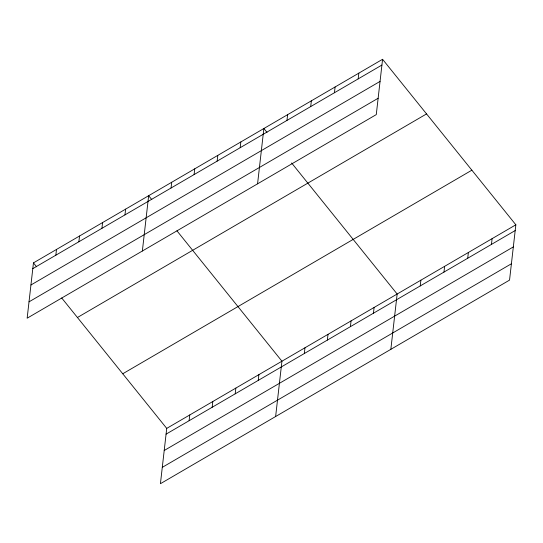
<?xml version="1.0" encoding="UTF-8"?>
<svg xmlns="http://www.w3.org/2000/svg" width="543" height="543" viewBox="0 0 543 543"><rect width="100%" height="100%" fill="white"/><g stroke="black" fill="none" stroke-linecap="round" stroke-linejoin="round"><path stroke-width="0.81" d="M33.456 262.88L27.15 318.198L376.272 114.607L382.577 59.296L33.456 262.88L36.591 266.783M55.841 255.196L56.492 249.441M78.884 241.764L79.536 236.008M101.921 228.325L102.579 222.569M124.965 214.892L125.623 209.136M142.361 251.015L148.66 195.697L151.802 199.6M171.052 188.014L171.703 182.258M194.089 174.581L194.747 168.825M61.726 297.992L166.728 428.393L160.423 483.704L509.544 280.12L515.85 224.802L382.577 59.296M217.132 161.142L217.791 155.386M189.113 420.71L189.772 414.954M240.176 147.703L240.834 141.947M212.157 407.27L212.808 401.515M257.572 183.833L263.871 128.515L267.013 132.417M235.2 393.838L235.852 388.082M286.955 120.424L287.614 114.668M258.237 380.399L258.896 374.643M310.698 106.584L311.356 100.828M275.634 416.522L281.939 361.204L176.937 230.809M304.324 353.527L304.983 347.771M334.44 92.738L335.092 86.982M327.368 340.088L328.02 334.332M358.176 78.891L358.835 73.135M350.405 326.648L351.063 320.893M373.448 313.216L374.107 307.46M390.845 349.339L397.15 294.021L291.625 162.975M420.234 285.937L420.886 280.181M443.97 272.091L444.629 266.335M467.713 258.244L468.371 252.488M491.456 244.404L492.107 238.649M32.797 268.636L381.919 65.051M30.931 284.994L380.059 81.402M29.017 301.84L378.138 98.256M77.432 317.499L426.554 113.915M122.745 373.774L471.867 170.183M166.728 428.393L515.85 224.802M166.07 434.149L515.192 230.558M164.21 450.5L513.332 246.916M162.289 467.353L511.411 263.762"/></g></svg>
